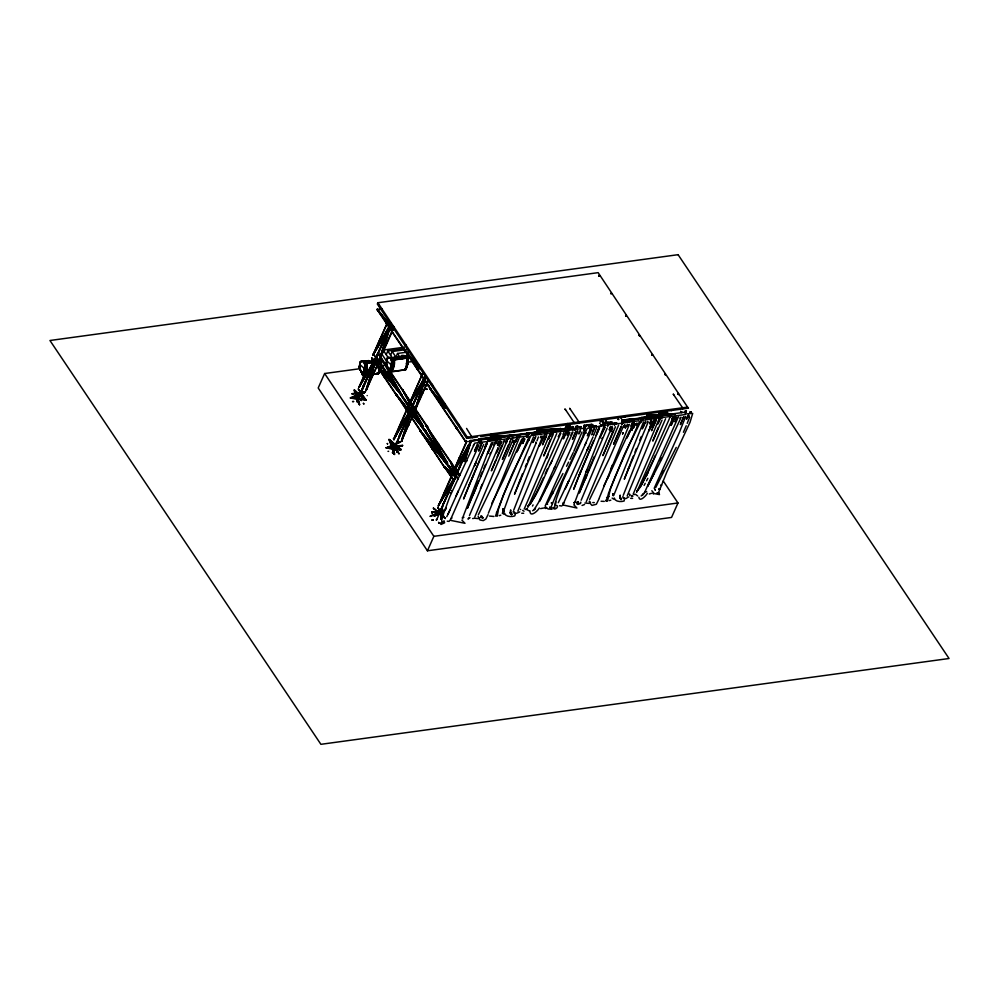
<?xml version="1.0" encoding="UTF-8"?>
<svg xmlns="http://www.w3.org/2000/svg" width="999" height="999" viewBox="0 0 999 999"><rect width="100%" height="100%" fill="white"/><g stroke="black" fill="none" stroke-linecap="round" stroke-linejoin="round"><path stroke-width="1.5" d="M364.498 362.724L364.66 361.75L374.488 360.414M365.397 362L364.647 361.8L364.585 363.286A1.723 0.949 82.2 0 0 364.81 364.223L364.922 364.573M365.135 364.448L364.872 361.95M364.473 362.225L366.658 362.212L367.17 363.948A21.441 11.813 82.2 0 1 364.76 375.137L364.036 375.724L364.248 374.85A20.991 11.563 82.2 0 0 364.66 373.951M362.6 375L362.287 373.414C363.386 372.227 363.773 377.447 363.474 374.962A20.991 11.563 82.2 0 0 364.91 371.041L365.384 368.818A20.991 11.563 82.2 0 0 365.834 364.011L366.246 362.887L366.371 364.061A21.441 11.813 82.2 0 1 363.961 375.249L363.599 375.212M377.247 359.528A21.553 11.863 82.2 0 1 378.871 359.94L380.557 360.352M380.956 366.695L380.469 368.918A20.991 11.563 82.2 0 1 379.046 372.827L378.796 373.251A21.441 11.813 82.2 0 0 381.281 362.025L381.081 360.377L381.443 361.076M366.308 363.137L365.834 363.611L381.431 361.201L381.456 361.9A21.091 11.613 82.2 0 1 379.083 372.902L378.159 373.301A21.441 11.813 82.2 0 0 379.632 369.305M386.563 364.697A2.61 1.436 82.2 0 1 386.288 362.587L386.226 362.962A2.06 1.136 82.2 0 0 386.463 364.485L386.75 365.184A21.978 12.1 82.2 0 0 387.1 366.034L386.576 360.676L391.508 365.184L391.72 358.279M393.431 359.503L392.595 359.128L392.744 360.352A21.091 11.613 82.2 0 1 390.372 371.366C392.744 374.126 397.714 357.704 391.733 358.241M406.143 357.043L407.405 356.68M406.281 356.893L406.668 356.031L406.918 356.93M406.543 356.431L405.806 356.131A21.978 12.1 82.2 0 0 401.96 355.469M405.944 369.243A21.091 11.613 82.2 0 0 408.304 358.229L408.291 357.53L408.129 358.354A21.441 11.813 82.2 0 1 405.806 369.53L404.97 369.53M511.913 514.46L510.252 512.749L510.639 513.274L510.664 509.877L510.252 512.749L511.713 514.597M620.766 498.588C621.278 500.324 619.143 496.853 620.167 495.117L619.954 498.139L621.303 499.625M502.872 511.638C505.019 508.891 502.572 513.986 503.371 510.801L503.371 511.613L503.059 508.866L503.209 511.6M390.322 368.506L389.885 368.931A1.723 0.949 82.2 0 0 389.373 369.23L389.16 370.392M392.757 359.965L408.304 357.792M393.319 359.84L393.219 360.389A21.441 11.813 82.2 0 1 390.809 371.578L390.447 371.541M406.143 356.556L407.417 358.441A21.441 11.813 82.2 0 1 407.142 362.175M393.306 359.977L408.129 357.942L407.417 356.581M389.123 369.393L389.123 369.443A1.411 0.774 82.2 0 1 389.523 369.305L390.297 368.569L389.76 368.943A1.723 0.949 82.2 0 0 389.285 369.243L389.21 369.605A1.286 0.712 82.2 0 1 389.535 369.43L391.246 366.296M479.245 441.158L479.57 440.447L481.131 442.819M569.954 427.197L567.37 423.501M390.184 371.553C389.46 372.202 390.397 373.089 391.096 371.178M361.201 400.412L362.088 390.085L361.563 390.721L375.374 359.802M361.388 400.574C360.851 399.862 361.463 401.76 362.038 391.158M441.546 509.64L440.984 519.418L441.595 508.479L441.071 509.215L455.894 477.01M364.535 392.532C360.814 394.468 352.622 399.163 354.383 397.015M359.378 366.633A2.06 1.136 82.2 0 0 359.615 368.144L359.715 368.356A2.61 1.436 82.2 0 1 359.44 366.258L359.378 366.633A2.185 1.199 82.2 0 0 359.553 368.206L359.74 368.681A21.553 11.863 82.2 0 0 362.063 373.314L361.863 374.213L362.849 373.576M356.968 400.986L363.299 386.113C363.761 385.964 363.524 386.401 363.436 385.914L390.771 324.712M389.922 448.264L390.047 448.626M398.738 437.287C399.063 436.313 399.488 437.899 398.801 436.788L408.266 415.522M524.063 511.213L522.652 510.427M364.535 362.6L364.473 363.449A1.286 0.712 82.2 0 0 364.635 364.061L364.672 364.16A1.386 0.762 82.2 0 1 364.423 363.449L364.385 363.324M378.946 360.352L378.958 359.802A21.978 12.1 82.2 0 0 377.297 359.253M392.432 360.627L391.433 360.439A1.286 0.712 82.2 0 1 391.321 359.777L391.596 358.079L406.605 356.019L406.056 356.531M392.457 360.714L391.521 360.489A1.386 0.762 82.2 0 1 391.271 359.777L391.533 358.129L392.245 358.329M359.865 366.458L359.652 368.194L362.275 373.564A21.978 12.1 82.2 0 1 359.902 368.856L360.264 368.556M362.674 373.002L363.374 372.19A21.441 11.813 82.2 0 0 364.872 365.334L364.747 364.598L364.785 365.372M391.82 361.188L391.695 361.85A21.803 12.013 82.2 0 1 390.209 368.756L390.147 368.556M381.181 360.552L365.547 362.799L364.81 361.725M381.368 362.013A21.441 11.813 82.2 0 1 378.958 373.201L378.758 373.289M390.159 368.656L391.059 368.331L389.772 369.243M389.21 371.041L390.022 372.127L405.781 369.692L404.57 369.717M457.292 428.746L465.871 441.983L456.568 428.409C456.618 427.834 455.606 426.523 456.693 428.559M467.544 438.124C465.846 437.375 469.105 436.813 467.47 438.062M573.826 422.49L574.537 423.414L573.838 422.365M682.23 407.555L682.854 408.666L682.192 407.729M503.059 508.816L503.696 512.15M391.183 327.447L377.36 309.965C377.847 310.239 377.347 307.729 377.31 309.915L404.195 349.962L404.12 349.126L418.306 367.145M379.183 305.457C378.221 304.545 379.283 306.943 379.008 305.207M379.982 313.087C380.507 313.187 379.82 313.049 380.157 313.249M389.385 327.11C389.935 327.197 388.549 326.648 389.997 327.16L375.187 360.552M425.387 381.443L426.148 381.606L424.95 381.768M467.769 437.812L468.431 437.662M467.944 437.662L467.282 437.737M461.875 461.738L454.995 477.197C455.369 478.022 455.744 476.198 455.307 477.547L469.505 445.654C467.095 445.104 470.591 445.691 469.105 445.629L464.31 460.839M491.021 436.463L513.361 435.164C510.139 435.889 515.472 434.565 513.449 434.752L470.591 440.596M514.31 431.668L515.759 431.006L513.761 431.718M515.034 431.206L514.11 431.643M517.694 435.227L516.358 435.514L518.456 435.002L516.396 435.651M560.089 428.796L537.562 430.357M560.814 428.571L559.353 428.996L560.389 428.546M561.101 425.062L562.387 424.787M565.072 429.033C561.875 429.058 566.87 429.071 564.235 428.858M564.435 430.007A11.601 6.431 -33.9 0 1 564.722 429.133C563.948 428.896 564.81 429.183 564.547 428.846M564.86 428.896L563.761 429.195M576.261 426.536L575.736 426.873M578.471 422.927L577.41 422.739M577.597 423.052L578.471 422.652L577.734 422.702M580.332 426.735L581.156 426.66L579.957 426.823M598.95 275.274L599.388 276.236M623.813 416.983L625.749 416.271L624.275 416.608M624.462 416.795L625.749 416.271L624.25 416.795M627.934 420.542L626.336 420.754L627.934 420.279M669.705 414.173L670.654 413.836M671.116 410.527L672.689 410.065M672.002 410.002C672.302 410.552 670.829 410.114 672.627 410.139M672.165 410.102L671.016 410.377M675.174 414.223L673.638 414.285L675.361 414.036L673.638 414.285L674.7 414.398M685.589 410.889C686.375 412.525 685.714 411.638 685.489 410.826C686.201 412.325 686.6 412.475 685.339 410.764C687.437 413.224 685.714 410.701 685.689 412.05M688.398 408.079C686.051 406.218 686.975 408.678 688.448 407.917M443.631 406.081L429.845 388.661L430.606 388.636L417.869 369.605M458.366 424.325C457.505 423.414 458.004 423.564 458.204 424.375M358.953 404.233L359.565 404.757L359.153 404.008M361.975 373.863L362.525 372.902A1.723 0.949 82.2 0 1 363.012 372.602L364.185 372.078M389.185 369.63L389.96 369.53L388.836 370.504L389.135 369.742M394.081 454.033L394.68 454.557L394.143 453.921M438.961 523.176L438.598 522.277L439.048 523.214M545.866 508.391L545.242 507.679M652.946 493.394L653.483 493.993M380.194 309.166L378.983 309.39L379.97 309.028M382.093 309.428L381.468 309.253M390.959 323.289L390.921 323.177M423.189 385.477L424.5 385.314M428.771 385.502L427.472 385.527L428.621 385.564M466.446 441.271L465.409 441.583L466.72 441.496M468.444 441.446L468.231 441.583M469.93 441.745L471.153 441.471L469.942 441.62M512.999 434.902L512.075 435.464L513.111 435.127M513.873 435.002L513.311 434.777M514.76 435.477L515.272 434.927M514.985 435.339C515.084 435.614 514.06 435.402 516.233 435.027M516.446 435.552L517.744 435.052M560.576 428.846L559.615 428.733L560.689 428.608M561.613 429.095L562.799 428.846L561.575 428.971M578.908 426.723L577.672 426.76L578.883 426.685M613.349 495.541L612.974 493.843L613.124 495.604M622.814 420.342C624.787 419.23 621.578 421.541 622.664 420.342L670.279 414.11M625.711 420.217L624.25 420.791L625.499 420.354M627.659 420.604L628.421 420.242L626.373 420.879L628.408 420.229L626.373 420.879L627.697 420.304A3.846 2.897 -56.9 0 1 628.87 422.34M670.379 413.898L646.528 415.459L647.414 415.272M673.738 414.423L674.937 414.123L673.763 414.298M362.824 375.312L378.883 373.376L377.897 373.601M396.99 442.232L392.445 452.809L397.664 441.358M429.845 388.399L429.67 387.787M354.133 389.86L354.27 389.997M351.311 398.226L365.534 400.075L354.907 390.222M388.998 439.348L399.95 449.113M400.949 449.825C400.274 447.789 400.711 451.036 400.636 449.088L390.022 440.022M386.426 448.027L400.287 449.912L400.674 449.138M444.617 517.732L445.317 518.469M616.458 423.401L587.212 428.371L562.837 481.293L556.68 498.064L554.745 504.707L554.857 507.38L552.922 507.542L554.058 508.991C556.568 509.502 559.34 505.556 555.956 505.244M659.44 489.498L659.19 488.598L659.74 489.435M659.602 489.41L659.502 489.098M409.215 411.251L396.428 395.304L371.74 358.529C372.015 357.729 372.177 359.515 371.665 357.804M432.667 449.35L384.428 376.685M385.314 374.775L398.501 391.795L398.139 390.759L410.389 409.041M408.466 412.824L420.891 431.031C418.281 429.907 422.452 431.905 420.005 430.906L432.792 446.853M420.179 430.994L419.767 430.257L420.429 431.218M434.777 449.001L446.503 463.761L433.541 447.115M478.871 441.321L479.37 440.497M454.095 475.599L444.642 466.858L444.755 467.669L432.654 449.026M445.104 467.894L444.23 466.558L453.396 479.907L444.193 466.57L444.942 467.769M479.408 517.882C478.521 519.555 475.349 517.519 472.652 518.556M405.719 369.63L405.894 369.168A20.991 11.563 82.2 0 0 407.33 365.247L407.804 363.024A20.991 11.563 82.2 0 0 408.254 358.204M365.197 365.284L364.86 369.905M368.219 370.442L358.941 387.212M365.934 390.547L366.396 389.41L366.158 390.522M382.043 338.898L382.367 338.311L372.689 355.432L382.255 339.086M373.951 354.97C373.514 353.359 372.689 356.156 373.663 354.183M379.82 358.728L380.769 357.592L379.695 358.791M366.084 390.572L380.769 357.654L379.77 358.454L380.382 358.166M387.212 322.814C386.601 323.464 386.326 323.164 387.063 322.877M385.651 340.11L390.547 324.9M394.942 437.4C394.293 438.361 394.892 436.963 394.368 437.387L422.602 373.576L408.991 404.745M398.251 439.048L398.027 439.235M406.68 425.599L401.61 441.57L401.91 440.409M401.998 421.291L409.003 405.107L408.204 406.443M412.125 407.679C413.024 405.881 410.864 408.866 412.325 407.417M420.342 394.081L415.609 409.215C416.783 407.717 414.772 410.989 415.097 408.391M415.159 408.516C414.76 411.488 416.458 407.292 415.684 409.378M422.49 374.25L422.252 374.051M438.786 504.657L438.349 505.669L447.727 488.923M442.507 506.381L442.082 507.142L442.407 506.306M446.004 508.029L445.704 508.853L446.078 507.967M466.408 441.62L452.197 473.926L461.388 457.405M452.797 473.551C453.696 471.953 451.548 474.562 452.672 473.214L461.763 457.579M456.081 475.099L456.718 474.375L455.856 475.287M466.808 441.271L465.409 440.984M473.901 444.842L449.775 496.74L443.631 513.511L441.72 520.142L441.883 522.827L439.872 522.989L441.021 524.438L444.605 522.802L443.968 520.641M572.939 427.547C572.215 425.487 574.125 428.371 572.127 426.448M576.311 429.158L576.66 428.259L576.411 429.145M681.43 412.649L681.967 411.825M651.847 490.721L654.108 493.556L659.502 494.592L658.865 492.807L658.166 493.518L666.808 472.115L689.997 422.377L692.707 413.386L685.089 414.011M350.749 397.952L350.125 397.914L364.735 399.588M352.597 393.818L352.048 393.968M361.388 391.471L354.108 397.814M387.137 443.581C388.124 444.043 387.3 442.882 387.537 444.068M387.987 451.336L388.661 451.311M401.948 445.691L402.872 445.467L401.86 445.629M430.02 516.421L430.232 516.408M432.167 512.899L431.693 511.988L432.043 512.912L431.893 512L444.205 510.327C444.78 510.801 443.743 510.739 444.205 510.327M432.067 512.887L431.968 512.037M444.018 510.988L434.802 516.021L433.816 515.596M659.677 489.46L659.377 488.836M488.548 440.996L488.873 438.324M488.673 441.083L488.998 438.411M495.691 440.022L496.016 437.35M507.342 439.635L507.829 435.626M507.467 439.722L507.954 435.714M512.287 439.572L512.599 437.013L513.124 437.35M519.03 438.648L519.343 436.088L517.095 436.401M526.423 437.025L526.91 433.029M526.56 437.112L527.035 433.116M526.685 437.2L527.172 433.191M534.003 434.89L534.19 432.13M545.666 433.091L545.991 430.419L553.409 429.607L552.922 433.616M545.929 433.254L546.128 430.507M552.947 432.192L553.271 429.533M583.678 429.208L584.165 425.199L591.583 424.4L591.096 428.409M583.94 429.383L584.29 425.287M590.958 428.321L591.308 424.225M603.059 425.349L603.246 422.589L609.228 421.99M603.184 425.437L603.508 422.764M607.704 426.536L608.016 423.976L615.297 423.401L608.016 423.976M610.339 424.463L610.526 421.703M614.46 425.611L614.772 423.052M621.853 423.988L622.165 421.328M622.115 424.163L622.302 421.403M629.295 421.765L629.482 419.006M629.42 421.853L629.745 419.18L626.623 419.405M640.771 422.714L641.42 417.382L648.826 416.571M641.196 421.553L641.683 417.557M648.264 419.193C645.204 419.68 650.824 419.63 648.563 416.408M648.513 419.243L648.701 416.496M354.558 397.04L354.408 397.627M361.338 391.233L356.805 401.823L358.853 397.215M359.44 386.488L358.891 386.8M359.29 386.401L359.041 387.125M358.604 396.94L359.016 396.391L358.529 397.19M357.255 401.461L376.286 358.092M361.863 390.384L361.526 391.158M363.399 386.588L363.436 385.914M363.236 386.625L363.873 385.552L363.299 386.113M366.546 370.204C367.47 371.366 362.762 368.768 365.934 369.842A20.991 11.563 82.2 0 0 366.608 363.898M373.301 354.508L373.763 354.245M371.041 374.637L371.453 374.088M373.214 374.388L393.831 327.884M376.061 358.816L367.445 372.989L367.62 372.315M376.086 358.978L376.173 358.279M389.722 373.551L378.596 353.871C377.485 354.208 378.409 353.584 378.633 354.046M388.961 327.759L377.285 354.745M380.706 357.642L379.857 358.841L380.594 357.592M384.228 338.811L384.665 338.037L384.278 338.898M385.09 342.607L384.752 343.194L385.065 342.307M386.913 342.819L387.362 342.045L386.875 342.869M390.035 326.723L389.96 327.26M394.468 437.537L394.642 438.199L403.559 421.353M392.632 452.11L392.894 452.447M403.084 423.214L394.555 437.912L403.933 421.528M397.177 442.157L411.625 409.003L406.481 424.787M397.265 451.348L396.84 452.172M401.735 421.715L401.835 421.041L395.329 436.263M404.195 425.636L404.607 425.075L394.805 446.403M406.156 421.116L406.256 420.442L398.888 437.425M406.381 425.562L406.73 424.75L401.598 440.434L407.142 423.114M408.591 425.249L408.953 424.45L408.554 425.299M410.839 410.277C411.925 410.139 408.941 408.766 411.138 409.977L425.187 377.747M413.049 405.469L413.449 404.545L412.4 405.781M404.233 421.016L413.349 405.094L412.475 405.344L425.474 376.024M415.209 409.702L415.509 408.878M401.373 441.133L415.759 408.828M415.909 408.766L415.122 409.465M420.454 393.306L420.092 394.118L425.224 378.434M434.041 515.484L434.865 515.834M436.351 519.917L436.7 519.355L436.363 520.042M439.073 504.62L438.499 505.694M438.086 515.309L441.034 508.591M441.595 508.479L436.563 520.017M441.321 509.49L441.57 509.115M443.231 504.695L442.744 505.107L453.608 480.432M442.882 504.895L443.419 504.008M443.194 504.507L442.894 504.857M446.091 488.648L439.498 503.833M445.904 508.628L446.066 508.041M448.738 492.694L448.376 493.506L448.688 492.619M450.062 488.823L450.512 488.036L450.112 488.898M453.071 472.714L452.26 473.863M450.537 493.131L450.949 492.395M454.97 477.884L455.881 476.723L455.007 477.847M457.53 472.065L456.555 473.339L468.456 446.253M457.292 472.377L456.593 473.301L457.617 472.115M464.61 461.063L464.248 461.688L464.61 460.876M466.408 461.301L466.858 460.527L466.383 461.351M469.243 445.879L468.706 445.254L469.505 445.616M470.879 441.433L471.191 440.547M577.36 426.773L577.647 426.036L577.235 426.96M441.171 518.918C440.309 519.043 441.071 518.493 440.584 518.931M389.672 371.765L405.144 369.805M396.328 394.717L396.466 395.367L396.216 394.43M396.153 394.305L397.015 395.504M401.148 393.818L401.598 394.967L376.835 357.567M386.551 376.66L401.448 394.493L400.961 394.093M449.225 466.583L449.925 467.195L449.038 465.946L453.783 472.652M378.396 373.189L377.922 372.577M390.534 372.115L389.885 371.953L390.547 371.94M441.196 515.821L442.682 505.257M364.623 361.938L365.422 361.675A21.978 12.1 82.2 0 0 361.601 360.989L361.301 361.026A2.61 1.436 82.2 0 0 360.352 362.013L359.315 366.471L360.252 362.212A2.185 1.199 82.2 0 1 361.001 361.513L361.288 361.463A21.553 11.863 82.2 0 1 364.523 361.9L365.322 362.1M365.247 361.763L364.398 362.038L365.384 361.7M379.433 359.965L378.733 360.052L379.458 359.865M406.006 356.131L406.843 356.193M495.529 515.959C499.675 504.27 506.743 486.501 512.437 473.501M390.109 372.103L390.222 371.628M364.51 375.574L366.945 370.367L367.17 363.074L366.096 368.094M389.922 369.031L390.696 369.143M579.632 503.808L580.856 502.16M497.564 437.674L497.165 437.425M497.477 439.61L496.878 439.16M535.889 432.392L517.619 434.852M611.513 421.878L612.2 421.99M630.606 419.268L631.256 419.255M378.846 373.551L362.962 375.699L363.624 375.824M356.518 393.244L356.98 393.856M365.085 400.062C365.834 400.249 365.135 398.751 365.834 400.025M552.11 503.371L551.336 502.972M551.997 503.521L551.411 502.922M615.846 423.751L616.783 423.613L616.146 422.902L616.72 423.713L615.859 423.713L616.795 423.588L616.146 422.902L618.031 423.738L638.923 420.729L639.51 421.516L615.172 476.585L608.591 493.069L606.381 501.298L605.806 500.886M615.996 423.002L616.695 423.738M364.473 362.1L364.51 361.988A21.416 11.788 82.2 0 0 361.313 361.601M394.855 437.162L394.343 437.849M417.22 389.835L408.042 406.281L408.404 405.731M411.313 409.99C412.924 408.791 408.079 410.626 411.738 409.091M425.374 377.61L424.925 378.296M455.619 476.985L455.232 477.609M389.822 369.081L388.911 369.642A21.553 11.863 82.2 0 1 386.588 365.022L386.888 364.273M365.01 373.102L365.547 370.604M392.282 357.979L392.295 357.979A21.978 12.1 82.2 0 0 388.449 357.317L388.149 357.355A2.61 1.436 82.2 0 0 387.2 358.354L386.238 362.862A2.185 1.199 82.2 0 0 386.401 364.535M393.206 363.174L394.018 359.415L394.018 360.277A21.441 11.813 82.2 0 1 391.608 371.466L391.371 371.903M603.808 426.885L585.876 472.365M377.36 309.965L377.847 310.252M427.31 384.415L443.106 407.692M479.27 442.819A24.563 13.524 82.2 0 1 478.334 441.071L478.933 438.911L487.2 437.787L489.473 441.183M479.932 443.331A24.563 13.524 82.2 0 1 478.671 441.021L479.283 438.873L482.317 443.394M685.314 413.823L684.765 414.622L659.74 417.844A24.563 13.524 82.2 0 1 658.491 415.584L659.103 413.436L667.357 412.3L670.391 416.833M628.833 496.965C626.81 496.99 627.16 499.575 623.9 498.101M390.322 371.291A20.991 11.563 82.2 0 0 391.758 367.37L391.059 365.397L393.331 366.358M391.758 367.37L392.794 366.171M378.234 354.046L377.372 354.046L378.671 354.42M413.224 405.057L412.462 405.269M452.347 473.763L453.271 472.727M462.05 457.067L470.841 441.009L493.818 438.211M488.036 514.597L485.851 519.043L483.266 520.616L479.945 519.98L478.121 516.358M577.16 426.835L577.647 426.036L577.122 426.635M686.063 411.663L685.489 411.301L686.188 411.213M392.882 358.816L391.371 358.229A21.553 11.863 82.2 0 0 388.136 357.792L387.849 357.842A2.185 1.199 82.2 0 0 387.1 358.554L387.125 358.716A2.06 1.136 82.2 0 1 387.862 357.967L391.296 358.117M384.565 374.513L371.603 357.867M401.086 394.218L401.66 394.867L389.735 374.425M420.104 430.569L420.954 431.593M419.855 430.244L444.63 467.544M519.792 511.863C518.119 512.487 516.083 514.098 513.898 513.174M659.215 415.709L661.013 418.381M596.553 427.897L593.831 435.04M462.837 518.918L462.2 517.844L463.923 517.245M370.816 370.192L370.929 369.518L363.374 386.051M397.577 441.321L397.265 442.207L397.54 440.984M411.413 409.29L410.814 410.327M441.421 509.365L438.524 514.872M455.032 477.21L455.794 476.923M503.346 511.775L509.702 494.243L533.528 436.863M463.012 516.908L491.52 442.744M575.087 501.585L586.875 469.955M359.128 386.913L359.515 386.251L358.978 386.863M371.341 374.687L366.021 390.322L366.396 389.498M375.899 358.766L371.141 373.863M377.435 354.308L378.284 353.658M401.735 440.409L401.898 440.884M425.949 376.011L411.226 408.866M420.841 391.645L421.353 390.959L415.159 409.353L427.085 426.86M446.116 488.786L445.891 489.285M445.616 508.816L446.066 508.229M451.81 490.434L451.536 490.497M464.198 456.668L463.686 457.355L470.691 442.257M380.819 367.994L379.857 367.008L380.794 367.869L379.957 367.932M407.667 364.323L406.718 363.349L407.629 364.373M363.349 372.252L362.799 372.739L364.21 372.003M366.258 389.51L370.904 374.662M371.591 373.888L376.236 359.041M379.92 357.992L384.565 343.144M384.802 342.345L389.91 326.685L381.106 341.471L381.406 340.784M380.244 358.266L385.002 343.169M385.252 342.37L389.897 327.522M406.93 424.812L411.563 409.952M415.397 408.741L419.892 394.056M464.747 460.864L469.393 446.004M549.413 435.164L549.9 433.641M366.233 389.585L371.815 372.19M371.99 371.628L376.261 358.304M367.008 388.599L372.24 372.302M372.415 371.74L376.598 358.703M379.895 358.067L385.477 340.671M380.669 357.08L386.014 340.035L385.826 340.684M386.076 340.234L390.721 325.736M407.33 422.552L412.55 406.256M402.347 439.523L407.093 424.712M407.754 422.664L411.938 409.627M420.991 391.034L425.749 376.136M416.009 408.004L421.228 391.708M421.416 391.146L426.061 376.66M465.159 458.603L470.379 442.307M465.584 458.716L471.153 441.333M538.424 436.913L536.987 440.859M621.952 498.039L621.191 498.763M659.153 418.718L627.185 495.954M648.226 421.903L629.82 465.896M632.954 422.402L631.068 427.335M643.581 421.828L613.698 495.467M363.736 372.065L364.086 371.041M652.285 421.153L649.987 427.385M542.694 436.126L513.673 510.277M560.889 433.141L527.872 507.292M669.58 418.294L636.65 492.432M375.674 359.128L376.286 358.441M408.891 405.444L408.067 406.069L408.828 405.769M445.517 508.803L445.854 508.216L445.654 509.003M469.48 445.442L468.968 445.604M650.137 427.06L650.711 425.399M512.562 440.896L498.164 473.926L478.346 514.797M487.237 443.057L471.915 478.833M548.988 436.251L517.857 511.151M623.651 425.711L609.253 458.741L589.597 499.587M483.703 444.368L450.274 520.229M599.6 427.709L579.283 475.187M577.872 431.093L571.465 447.427L545.092 506.156M363.174 373.127A1.286 0.712 82.2 0 1 363.461 373.002L364.123 372.327M685.726 416.358L679.27 432.692L654.183 488.324M568.406 431.93L567.182 435.289L568.955 430.694M676.71 417.132L675.024 421.828L676.236 418.718M649.537 428.721L623.264 495.304M487.112 443.356L479.995 459.165M387.6 358.653L388.336 357.904M507.217 440.447L474.812 516.933M629.395 424.375L599.238 498.039M358.866 396.453L358.741 397.152M377.535 354.121L377.372 354.046M389.548 327.522L389.91 326.71L388.748 326.885M412.55 405.731L413.049 404.807M412.237 407.629L412.45 407.142M455.532 475.299L457.255 472.927M678.521 416.595L644.842 491.908M518.593 439.51L488.374 513.186M521.79 439.148L503.608 479.557L491.683 503.608M520.604 478.546L514.547 494.205L535.976 443.319M599.462 428.009L596.053 435.352M627.921 469.905L630.344 463.548M381.256 361.226L365.734 363.049L365.996 362.337M389.697 371.678L390.921 371.516A21.441 11.813 82.2 0 0 393.306 360.377L392.395 358.991L393.044 358.891M569.917 427.347L569.43 428.084L567.057 424.55M469.48 515.496L497.34 449.263M500.524 441.471L498.788 445.791M615.471 426.798L602.909 455.606L611.45 435.102M379.071 305.619L379.495 306.543M425.249 381.693L424.925 381.63M468.056 437.587L467.095 437.237M486.938 442.107L484.84 447.602L486.451 443.544M513.523 435.077L513.286 435.177M581.168 500.237L612.237 426.211M623.626 420.179L622.027 420.591L622.727 420.379M650.811 421.004L649.7 423.951L651.111 420.279M669.417 414.11L670.666 414.073M373.239 354.945L373.601 354.183M362.687 388.311L362.912 388.124M422.402 374.538L422.764 373.738L422.302 374.4M438.861 504.882L452.522 473.401M573.089 426.935L572.477 426.86M563.711 502.884L564.348 502.672M610.564 426.61L609.278 429.945L610.739 426.473M582.017 431.993L573.851 451.273M636.351 425.686L637.012 423.976M636.513 424.038L636.937 422.952M689.622 417.282L687.212 423.326M498.801 441.883L497.477 445.217L498.951 441.745M607.167 428.134L579.245 493.056L582.792 484.165M598.876 428.184L597.265 432.242L598.726 428.346M513.748 440.184L512.887 442.332L513.424 440.996M628.633 468.081L624.288 479.208L630.369 464.56M495.741 442.082L473.401 494.006M521.078 477.347L522.502 473.776M683.166 418.331L683.628 417.17L680.381 424.625L683.566 417.02M504.632 440.359L491.371 470.854L495.741 460.339M526.685 463.474L525.324 466.858M524.188 509.09L556.718 433.603M624.75 425.012L623.888 427.16L624.899 424.937M630.819 462.362L633.316 456.118M469.905 502.022L474.762 490.084M546.628 458.429L548.351 454.12M582.042 486.026L586.625 474.8M586.251 501.71L618.581 425.224M610.601 469.468L612.35 465.097M634.989 452.097L636.438 448.476M647.352 493.294C646.053 495.804 639.372 502.622 638.861 497.265M470.192 501.311L467.382 508.329L476.061 487.999M481.605 443.656L478.621 451.086L481.243 444.755M517.22 437.974L515.671 441.695L516.708 439.385M527.734 460.864L529.433 456.668M592.869 431.668L594.243 428.271M578.721 476.286L593.543 440.996M580.469 430.119L578.808 433.978L580.107 431.168M658.254 427.609L652.797 441.058L662.037 420.042M688.161 415.409L686.525 419.255L688.573 414.835M468.756 485.901L479.383 460.576M588.336 433.554L587.4 435.839L589.885 430.144M601.91 438.586L602.247 437.774M621.64 426.049L613.598 444.243L621.128 426.411M639.76 440.272L641.308 436.513M451.286 518.256L451.973 518.019M510.452 441.233L502.385 459.44L508.641 444.642M575.549 432.305L572.452 439.373L576.011 430.919M591.633 434.802L593.906 429.358M392.195 358.129L391.258 358.379L392.17 358.216M478.583 480.944L476.211 486.65L477.822 482.767M550.349 439.722L543.706 455.969L552.959 434.952M592.232 461.376L587.487 472.702M627.235 424.987L626.585 426.536L627.609 424.238M665.621 418.731L633.141 494.205M523.763 437.724L516.858 451.948L522.976 438.961L522.452 439.985M546.915 434.278L542.494 444.83L546.553 435.839M566.346 431.818L563.311 438.886L566.558 431.855M671.503 421.291L672.926 417.894M681.131 417.32L661.925 458.741L647.614 486.376L653.97 473.626M479.045 444.88L448.089 514.023M469.942 483.091L463.573 499.001L473.876 474.338M497.202 456.818L499.4 451.635M508.716 456.143L515.646 440.097L512.874 446.328M510.339 452.322L509.627 453.983L513.111 445.791M519.592 481.943L520.604 479.557M573.051 432.08L553.808 473.514L539.485 501.148L541.308 497.652M591.808 429.47L585.089 444.717M634.315 422.614L626.785 438.074L633.89 423.039M656.306 419.33L652.559 428.196M480.357 476.66L482.355 471.903M480.369 488.536L482.155 484.328M499.95 450.337L501.81 445.916M592.732 460.177L594.23 456.618M611.925 434.003L613.324 430.681M674.75 417.008L671.078 425.412L674.974 417.045M686.238 425.774L683.428 432.28M483.841 468.456L485.526 464.473M563.948 433.841L550.287 464.523M566.283 486.538L568.943 480.394L558.291 502.684M562.849 504.857L593.044 436.913M672.464 419.018L646.166 476.298M489.972 453.883L490.322 453.071M535.689 436.351L532.917 442.594L535.689 436.913M589.797 430.382L590.471 428.808M651.872 429.882L651.523 430.706L652.484 428.484M513.011 472.177L531.006 435.564L585.214 428.072L582.542 437.062L559.34 486.788L550.611 508.229L551.386 507.48L552.01 509.278L548.051 508.953L545.779 506.993M565.272 488.861L586.226 442.32M554.807 466.92L538.873 501.923L534.103 509.69L535.551 508.016M569.88 432.48L553.983 468.793M624.437 454.458L610.539 488.536L607.479 501.148L605.869 500.087M645.604 421.341L642.195 428.921L645.616 421.89M492.22 443.456L487.5 453.646L493.094 442.432M584.765 479.982L586.588 475.824L585.314 478.708M629.757 430.369L607.529 478.496M625.012 453.121L641.221 420.504L659.74 417.844M458.429 490.659L456.156 495.804M496.678 452.847L498.339 449.1M575.836 426.523L576.823 426.635L576.036 426.823M678.845 394.667L677.797 393.494L678.371 393.856M457.092 428.758L456.331 427.759L456.905 428.471M445.179 467.744L444.543 467.195M450.836 462.412C451.86 463.548 450.861 462.487 451.198 462.624M457.867 479.233L457.417 478.346L457.742 479.233M499.363 442.644L500.049 441.096M545.204 473.863L547.29 469.155M580.082 426.985L580.968 426.835L580.232 426.948M652.085 462.687L653.159 460.252M653.696 459.041L655.269 455.519M643.993 493.206L641.158 495.941M360.164 368.668L324.638 373.526L318.194 387.987L427.435 550.786L671.553 517.432L677.984 502.972L663.249 481.006M377.21 309.153L377.347 309.727M382.217 309.39L381.118 309.478L382.142 309.453M372.927 355.132L387.212 322.902L386.963 323.476M359.303 386.825L366.146 370.592M373.663 353.833L380.157 338.611L380.057 339.285M380.332 338.861L387.2 323.401M353.609 401.548L352.585 401.523M355.282 397.515L354.308 397.752M358.304 388.936L365.721 399.513C364.797 400.025 366.283 400.124 365.135 399.275M398.589 391.708L373.663 354.383M360.002 385.352L366.446 370.866M359.103 396.603L363.499 386.725M371.091 369.767L374.013 363.186M391.121 329.957L390.334 329.021L403.921 348.826M392.782 326.149L392.145 325.524M365.234 392.195L355.194 397.003M404.445 347.19L383.166 350.1L381.556 353.708L387.362 362.362M380.357 357.13L386.8 342.657M387.025 342.158L393.893 326.698M365.272 391.983L364.41 392.008M366.695 388.648L373.139 374.163M364.935 400.012L365.709 400M365.559 399.338L365.809 399.925M386.213 354.633L387.812 351.011L404.533 348.726M390.584 355.132L392.195 351.511L407.392 349.438M385.452 372.327L386.076 373.251L385.502 372.315M388.461 372.515L387.899 371.89L397.989 390.472M409.69 351.798L397.527 353.459L395.916 357.068L392.195 351.511M425.649 381.943L403.733 348.676L404.595 350.237M406.044 346.303L405.344 345.167M406.131 345.991L405.606 345.167L406.094 346.316M404.32 349.987L403.821 349.3M396.516 394.817L396.603 395.392M433.941 444.767L434.303 445.591L398.139 390.759M398.064 390.746L398.489 391.433M402.997 390.821L402.46 389.76L427.572 426.848L436.413 444.305M411.838 406.643L402.922 390.109L403.296 391.108L378.534 353.758M402.747 390.122L414.373 410.289M401.186 394.605L408.803 405.219M417.357 369.006L417.794 369.955L405.419 351.061M419.293 365.959L419.118 365.309M419.18 365.509L418.831 365.135M385.651 447.689L399.85 449.388M390.472 447.29L389.56 447.277L399.65 442.332M408.603 412.862L409.016 413.798L397.627 396.353M417.707 394.18L410.839 409.627L421.84 426.098M417.932 393.681L424.375 379.195M404.27 425.187L410.714 410.714M406.431 420.691L408.766 415.422M411.7 408.841L412.874 406.206M394.742 447.589L397.252 441.958M413.062 409.353L403.022 391.071M423.264 385.352L424.413 385.289M400.387 441.77L390.322 446.803M399.413 442.12L399.513 441.87M398.564 446.004L397.952 445.854M415.684 408.042L422.14 393.569M422.352 393.069L427.984 380.432M402.023 439.56L408.479 425.087M408.691 424.587L415.572 409.14M415.559 409.378L427.984 381.468M425.899 389.273L427.023 389.073M400.824 449.8C399.875 449.737 401.148 449.338 400.199 449.862M400.624 449.687L400.087 449.737M456.281 428.059L429.757 388.536C431.093 389.448 428.434 386.713 430.257 388.936M431.943 385.164L432.929 385.926M430.619 389.36C431.618 389.51 429.632 388.087 431.131 389.66M422.177 427.347L421.528 426.386L422.602 427.947M421.216 431.98L420.579 431.006M426.211 425.886L427.747 427.497L426.298 425.736M424.762 430.207L426.086 431.268L425.374 430.394M425.062 430.045L426.073 431.231M427.747 427.497L427.135 426.473L427.56 427.522M442.907 407.592L456.368 427.447M432.18 448.476L432.604 449.4L432.055 448.426M436.875 444.842L426.261 425.786L436.638 444.967M438.424 444.018L439.098 444.93L438.549 443.956M458.504 424.762L457.829 423.539M446.141 462.849C446.553 464.822 446.615 462.45 446.066 463.399L421.528 426.386L422.127 427.16M446.141 463.424L446.029 462.824M446.765 464.085L446.191 463.124L446.84 464.036M426.498 426.211L451.148 462.45C451.186 463.211 450.999 462.749 451.423 462.774L459.552 474.887C459.99 476.511 458.504 472.977 459.69 475.549M449.612 466.783L449.013 465.896M444.305 517.769L433.466 508.241M433.703 508.703L433.354 507.992L433.928 508.816M467.22 437.824L466.958 437.1M433.091 520.004L432.08 520.067L433.067 519.942M453.159 472.315L459.665 457.092L459.465 457.892M459.827 457.342L466.708 441.895M438.236 508.216L437.799 507.367L438.411 508.179M446.166 488.861L453.047 473.414M472.19 436.813L471.54 436.526L472.215 437.537L466.57 428.421M452.922 474.275L445.292 467.507L454.97 476.148L446.328 463.723M468.256 445.367L469.368 445.404M452.884 479.383L452.834 479.682M472.377 437.425L471.54 436.526M462.1 461.238L468.543 446.765M457.155 472.689L464.036 457.242M441.333 508.703L454.882 478.284M443.843 510.739L444.755 510.427L434.677 515.459M427.435 550.786L433.866 536.326L324.638 373.526M445.079 518.131L434.378 508.678M486.613 438.374L489.135 441.233M474.488 465.884L476.148 462.137L474.575 465.596M492.12 434.24L490.871 434.415L491.933 434.415M515.721 431.193L513.811 431.618M598.763 275.899L599.725 275.849L598.788 275.749M536.95 432.043L512.949 435.114M537.05 434.228L537.986 434.178M537.337 434.066L537.799 434.278M610.701 293.681L611.625 293.406L610.801 293.481M559.915 428.683L560.651 428.708M562.15 424.775L561.538 425.199M563.786 429.158L564.373 428.833M564.447 429.133L565.072 428.796M566.121 424.088A24.563 13.524 82.2 0 0 569.642 429.058L570.679 427.535L568.394 424.138M566.783 424.6A24.563 13.524 82.2 0 0 569.992 429.008L571.016 427.485L568.743 424.088M625.611 315.322L626.398 316.159M575.549 426.773L576.785 426.511M626.023 315.472C626.248 316.433 625.661 314.235 625.849 315.509M625.886 315.272L626.173 316.159L625.811 315.297M545.229 507.817L545.766 508.454L545.254 507.917M587.025 450.499L588.686 446.765L587.1 450.224M600.874 419.78L602.085 419.468L600.886 419.717M611.725 423.501L612.287 424.325L611.638 423.551M623.788 416.795L624.4 416.783M652.709 355.157L651.86 354.982L652.697 355.207M645.991 417.232L646.952 417.22M645.729 417.445L645.754 417.382A3.846 2.897 -56.9 0 0 641.333 421.328M664.797 373.726L665.259 374.725L664.859 373.851M646.191 417.382L646.378 417.145M650.337 416.645L649.175 415.846L650.237 416.82M651.598 415.572L652.21 416.483L651.71 416.009M659.203 413.923L662.474 417.919M659.565 415.022L659.04 415.946M667.357 412.3L666.77 412.887L670.054 416.883M677.784 393.544L678.533 394.23M669.78 414.11L647.527 415.596M671.665 410.065L671.765 410.202M680.594 411.326L681.343 412.362L680.819 411.8M679.957 418.281L680.356 417.382M687.237 408.042L687.899 407.842M687.25 408.141L687 407.167M655.319 490.059L654.682 489.248L655.332 490.022M497.127 440.859L495.891 443.618L496.715 441.858M543.593 477.51L534.627 496.578M571.79 433.241L572.277 432.142M580.956 426.648L580.431 427.01M647.04 422.827L647.527 421.765M493.831 444.892L495.654 441.108M577.572 431.019L576.86 432.492M678.758 394.455L678.296 394.255M651.535 463.923L641.633 484.453M377.884 302.747L377.31 304.021L466.733 438.474L467.307 437.2L377.884 302.747L598.151 272.652L687.574 407.105L687 408.379L480.594 436.575M503.409 442.07L503.896 440.984M551.972 435.926L552.884 433.891M539.323 508.054C537.499 511.201 529.757 518.044 529.97 510.839M449.825 510.314L446.765 516.733M551.873 461.051C543.98 476.086 538.861 493.381 527.984 506.493M570.879 435.139L571.366 434.09M604.77 427.085L599.562 438.336L605.169 427.122M611.4 430.644L610.913 431.705L612.662 427.972L612.15 429.033M653.134 427.035L655.956 420.891M362.512 374.101L362.737 372.989A1.286 0.712 82.2 0 0 362.362 373.276L362.337 373.301M509.965 441.595L510.939 439.46M506.755 441.533L506.256 442.619L506.655 441.733M646.266 475.512L648.001 471.74M499.313 446.953L501.723 441.72L500.511 444.293M660.014 460.851L661.313 458.066M544.455 435.926L539.298 445.904L545.154 434.003M573.214 452.609L569.917 459.49M653.945 420.966L650.849 427.06A1.773 1.336 -56.9 0 0 651.935 427.147M548.114 483.753L551.298 477.023M654.645 419.043L651.048 426.436M522.102 440.746L523.351 438.136M545.891 488.399L547.552 484.915M366.133 362.475L380.769 360.277M407.617 356.606L408.204 357.192L392.445 359.165L408.017 357.18M550.899 434.003L548.526 438.973L551.223 433.404M551.773 493.444L552.622 491.695M608.928 475.649L603.771 485.951M660.064 419.093L657.679 424.051L660.414 418.481M676.236 447.402L655.669 487.637M566.57 466.283L568.606 462.1M661.85 473.626L663.348 470.579M648.026 472.552L640.771 486.401L637.012 491.321M544.767 490.746L539.685 500.874M498.051 444.98L499.35 442.395M550.824 495.217L551.585 493.706M650.274 427.934L648.763 430.956L650.049 428.546M671.703 419.093L672.764 416.995M564.248 431.83L563.024 434.228M684.69 417.757L685.152 416.833M553.434 491.92L547.952 502.347M473.351 445.429L474.75 443.156L519.143 437.2M363.811 375.674L362.849 375.349L364.111 375.112M405.769 345.891L405.781 345.254M432.629 385.314L431.318 384.028L432.08 384.89M558.216 436.8L560.214 433.091M569.442 428.096L567.245 424.525M535.963 493.918L530.519 503.821L527.772 506.206M644.118 485.414L645.217 483.316M562.937 473.526L552.247 494.168M574.475 504.083L574.075 502.559M646.54 480.819L647.864 478.321M627.772 425.886L628.321 424.862M363.374 375.299L363.524 375.037A21.091 11.613 82.2 0 0 365.884 364.023M408.304 357.667L392.732 359.665L392.557 358.903M505.844 441.371L506.393 440.347M532.504 506.018L533.079 504.932M630.794 425.899L632.217 423.251M609.765 429.72L610.152 429.021M683.84 419.255L684.39 418.244M576.011 433.991L576.56 432.979M688.773 416.895L689.347 415.871M384.865 374.338L385.202 375.112L372.265 358.516L386.413 375.799M368.606 369.917L368.406 370.716L375.274 358.117M373.414 374.325L373.414 373.738M417.594 389.323L417.407 390.109L425.025 376.211M422.502 393.019L422.302 393.818L422.552 392.932M461.763 456.893L461.563 457.679L468.444 445.092M640.584 486.363L636.775 491.108M382.18 338.411L388.936 326.611M382.555 338.586L389.398 326.636M368.606 370.604L359.578 386.351L367.769 372.852M368.893 370.105L375.736 358.154M417.594 390.01L408.579 405.756L416.958 391.708L416.633 392.245M417.894 389.498L425.499 376.236M403.858 420.841L412.962 405.344M448.014 488.411L453.284 479.233M448.101 489.098L438.474 505.656M448.389 488.586L453.721 479.295M455.994 475.312L457.367 472.552M376.336 358.604L375.711 358.616M407.492 423.114L407.567 422.49L407.33 423.289M455.581 476.885L455.482 477.559M644.143 493.156L642.569 494.867L643.481 494.13M373.339 353.871L381.006 341.221M373.251 354.845L381.431 341.333M381.693 340.896L389.36 328.234M359.677 385.389L367.345 372.739M368.032 372.415L375.699 359.752M408.678 404.795L416.346 392.132M416.608 391.695L424.787 378.184M417.033 391.82L424.7 379.158M395.017 436.313L402.684 423.651M402.947 423.214L411.126 409.702M403.371 423.326L408.741 414.473M452.847 472.365L460.502 459.702M460.789 459.278L460.614 459.952L468.956 445.754M452.747 473.326L460.926 459.815M461.201 459.378L468.856 446.728M439.185 503.883L446.84 491.221M447.127 490.796L446.953 491.471L455.294 477.272M447.277 491.333L438.986 504.595M447.54 490.896L455.207 478.246M364.61 364.235L365.447 364.061M366.446 389.76L366.146 390.359L366.508 389.473M408.054 357.305L406.356 356.106M404.657 370.117L407.142 364.885L407.267 357.192M599.138 498.713L596.341 504.283L591.957 505.394C588.736 502.372 588.523 499.375 590.521 502.697C589.76 503.921 587.449 503.146 584.939 502.997M377.922 373.738L376.71 373.064M425.636 381.418L426.061 381.443M374.338 360.127L375.187 359.702M363.137 372.852L363.911 372.752M354.545 397.59L355.382 397.34M364.985 399.987L365.859 399.837M400.099 449.787L400.524 449.363M575.699 501.973L574.038 502.647M377.797 373.863C380.631 371.403 382.442 360.227 378.871 360.065A21.416 11.788 82.2 0 0 377.247 359.665M364.635 364.348L365.497 364.173M361.838 372.852L361.014 371.316M388.686 369.18L388.586 368.057L389.123 369.892A21.978 12.1 82.2 0 1 387.475 366.858L388.274 368.431M398.613 453.571L399.125 453.933L392.57 444.642M443.057 522.34L442.844 521.977M362.362 374.7L363.586 375.799M526.723 508.566L525.886 509.453M365.209 399.225L365.634 399.8M659.727 489.21L659.24 489.123M398.251 391.421L397.627 390.459L398.114 391.333M399.138 392.045C400.537 394.418 399.513 391.745 399.388 392.644M399.475 392.707L400.137 393.294L399.55 392.619M401.411 394.28L390.072 374.188M432.18 384.84L431.293 384.016L432.742 385.564M421.665 427.048L424.563 429.682L424.013 429.046M422.277 427.197L424.2 429.358M423.052 428.309L423.951 428.758M448.101 465.234L447.739 464.71M368.981 374.35L368.756 374.85M415.397 390.197L415.609 389.697M419.817 389.598L420.042 389.098M403.146 423.089L402.909 423.888M399.113 437.025L399.2 436.551M392.644 452.747L392.932 451.985L392.595 452.747M462.312 461.151L461.95 461.963L462.437 461.138M443.294 504.008L443.057 504.945M405.981 345.991L405.594 345.13M405.831 345.841L405.594 345.03M404.208 349.687L403.708 349.101M437.212 444.58L426.361 426.098M599.7 275.712L599.013 275.811L599.725 275.849M456.306 427.872L457.067 428.708M465.222 440.971L466.071 441.583M446.503 463.698L446.141 462.949M470.467 440.809L470.054 440.659M578.97 422.39L578.683 422.09M680.868 412.05L680.619 411.513M561.725 424.95L562.737 425.037M592.469 424.425L592.981 424.637M630.394 421.203L631.068 421.366L630.481 420.904M360.627 370.517L360.252 369.692M405.544 369.755L404.932 370.092M354.745 396.703L361.301 390.846M390.472 448.326L397.028 442.47M434.24 515.184L440.809 509.328M434.178 515.846L440.884 509.965M686.263 411.576L685.951 412.025M352.597 401.61L353.534 401.511M390.447 447.352L389.66 447.39L390.497 447.14M555.894 501.835L555.631 503.871M513.011 511.875C514.585 510.439 515.896 514.835 514.697 515.946C511.588 517.032 505.194 516.895 504.445 513.049L503.808 514.185L502.235 513.111M563.761 502.622L562.812 503.096M401.523 421.928L401.948 421.116L401.586 421.928M363.961 375.299L362.974 375.437M390.809 371.64L389.747 371.965L389.173 371.116M534.103 509.69L535.027 508.953M479.695 517.882L478.621 518.056M365.921 362.649L366.533 363.012L365.309 362.013M359.64 404.607L359.028 404.12M445.142 518.518L437.799 507.367M584.552 504.52L582.055 505.469M568.156 429.458L570.092 428.072M480.844 516.458L482.13 516.371L480.794 516.033M632.617 498.376L630.681 498.339M378.683 354.32L378.109 353.796M396.403 394.58L396.84 395.529M451.523 463.648L459.765 475.499L459.24 474.862M532.642 510.764L533.628 510.089M523.688 513.261L521.74 513.249M645.054 491.645L645.704 491.383M606.605 497.614L609.015 496.478M580.681 503.184L579.82 503.721M397.015 452.072L397.34 451.461M496.453 512.662L497.465 512.025M378.996 309.265L380.045 309.141M515.259 435.189L515.921 435.052M561.45 425.037L562.649 424.875L561.763 425.162M624.3 420.791L625.312 420.542M624.25 420.654L625.499 420.629M517.007 435.327L517.694 435.364M540.709 432.48L564.348 429.258M669.892 413.923L669.38 414.123M360.339 362.025L360.202 362.3A2.06 1.136 82.2 0 1 361.014 361.638L362.312 361.501M392.47 361.126L391.633 361.7L392.482 361.513M364.323 368.893L365.135 368.781M364.835 365.159L364.747 364.398M392.457 361.001L391.62 361.226L392.482 361.388M392.232 443.456L391.758 443.007M565.971 431.006A11.601 6.431 -33.9 0 1 567.869 427.809L568.319 427.584A16.434 9.116 -33.9 0 1 569.08 427.347M386.201 322.877L387.025 322.714M391.108 323.239L390.597 323.064M576.56 426.698L575.624 426.598L576.773 426.561M602.859 425.462L603.608 425.362M650.249 417.457L651.311 417.37L627.422 420.479M401.511 356.156L402.485 355.831A21.553 11.863 82.2 0 1 405.182 356.094M432.192 520.042L432.917 519.905L432.067 519.98M535.089 434.203L535.052 433.941M611.625 293.494L611.076 293.369M425.899 389.36L427.11 389.235M490.097 438.274L489.16 438.236L511.613 435.414M514.148 434.94L513.511 434.79M560.289 428.946L560.414 428.671M651.56 493.281L649.275 493.993M470.179 440.659L470.492 441.221L470.292 440.384M678.471 394.155L677.859 393.394L678.408 393.956M400.349 441.858L399.538 441.808M431.705 512.15L432.067 512.275M444.717 510.514L443.818 510.551L444.692 510.452M389.223 369.268L390.909 368.843M543.706 508.016L540.621 508.591M350.924 397.502L364.073 392.108M351.348 397.877L364.485 392.47M386.463 447.677L399.6 442.27M430.407 515.959L439.597 512.175M430.819 516.333L440.022 512.549M622.789 496.59L624.475 498.863L624.113 500.998C621.116 502.085 614.897 501.798 614.285 498.039L613.673 499.175L612.137 498.101M609.328 500.611L610.826 500.162M499.213 515.659L500.799 515.197M389.598 369.43L390.447 369.305M491.496 439.885L511.738 435.139M648.001 419.018L668.244 414.273M380.157 309.228L379.033 309.39M536.401 431.918L535.701 432.217L558.154 429.32M564.06 428.958L564.847 428.771M623.101 420.104L623.713 420.042M671.578 410.439L671.94 410.239M674.812 414.011L649.75 415.272M660.926 485.127L661.675 485.177L660.826 485.339M554.42 429.595L554.82 429.857M493.256 440.184L493.956 440.234L493.194 440.097M559.54 428.808L559.902 429.021M646.678 491.583L645.903 492.032M519.268 437.187L528.596 435.801L529.22 436.588L503.533 494.892L498.439 509.215L497.252 516.208L496.228 515.859M388.411 372.627L387.949 372.19L388.511 372.814M412.599 408.928L413.161 409.553M436.188 444.53L436.75 445.154M375.224 359.116L374.812 359.178A2.61 1.436 82.2 0 0 373.863 360.164M400.899 393.968L401.61 394.967L401.286 394.043M405.706 345.754L406.106 345.854M673.338 394.293L682.267 407.33M387.088 322.977L386.213 323.127M380.107 357.967L380.756 357.992M364.31 361.213L368.856 360.577M371.678 360.227L375.711 359.665M393.631 357.217L398.626 356.618M365.522 361.201L368.494 360.789M387.2 358.354L390.821 357.804M365.896 362.35L380.894 360.302L381.406 361.213M392.819 358.741L407.942 356.855M365.634 362.874L381.406 360.914L380.569 360.252M365.297 363.186L364.485 363.299A1.723 0.949 82.2 0 0 364.722 364.235M391.321 359.727L392.145 359.515M392.582 359.39L408.204 357.405M392.32 360.352L391.658 361.114M381.793 365.709L386.438 365.085M406.518 362.337L415.896 361.051M364.285 369.168L365.072 369.031A21.803 12.013 82.2 0 1 364.797 370.192M379.895 368.194L380.357 367.869M406.006 363.848L407.542 364.41M364.098 372.415L362.962 372.615L363.499 372.103A21.441 11.813 82.2 0 0 364.96 365.322L364.835 365.522A21.803 12.013 82.2 0 1 363.349 372.415M364.048 372.515L362.287 373.201A1.411 0.774 82.2 0 1 362.674 372.977M361.95 374.113L362.712 374.013M361.963 373.988L362.612 374.188M377.634 373.326L378.858 373.164L377.622 373.301M417.245 368.893L417.819 370.005L417.22 368.943M352.485 393.594L364.735 391.87M352.809 393.931L364.248 392.37M651.835 354.395L652.397 355.257M397.877 390.834L398.501 391.758M359.44 404.595L359.041 403.983M665.209 374.737L665.022 374.001L665.234 374.675M408.491 412.774L409.115 413.686M442.807 407.704L443.568 408.591M413.861 413.037L413.236 412.125L413.811 413.149M422.127 427.447L422.889 428.109M457.742 423.638L458.791 424.937L458.042 423.763M458.104 423.988L458.454 424.388M456.718 428.421L456.118 427.36L456.868 428.234M389.46 440.322L396.466 450.449L389.135 439.485M387.712 447.215L402.322 445.367M390.721 447.39L402.147 445.829M467.307 437.2L687.574 407.105M468.269 438.261L477.51 437M658.853 413.973L662.225 413.511M488.736 438.236L496.153 437.437M469.555 441.158L489.41 438.449M494.48 438.224L493.531 438.474L516.021 435.177M627.597 420.079L645.916 417.582M646.665 417.482L668.131 414.548M673.638 413.748L685.351 412.15M517.457 435.239L540.359 432.117M541.146 432.08L540.097 432.317L562.562 429.083M651.073 417.245L672.539 414.31M569.642 429.058L576.048 428.184M650.686 418.144L652.934 417.832M493.781 439.785L500.524 438.873M517.357 436.563L519.605 436.263M531.943 434.577L538.686 433.653M551.023 431.968L557.779 431.044M589.198 426.748L595.941 425.836M608.279 424.15L615.034 423.226M627.372 421.541L634.115 420.616M647.577 418.781L649.874 418.569M650.948 418.319L653.196 418.007M432.08 448.376L432.692 449.3M516.495 436.9L519.867 436.438L519.343 436.088M647.839 418.943L650.087 418.643M583.329 433.304L586.313 432.992M454.508 475.262L454.458 475.711M452.772 478.983L452.934 479.645M432.292 512.387L443.718 510.826M545.342 507.604L545.741 508.404M433.866 536.326L677.984 502.972M527.297 508.691L526.473 509.403L529.07 510.789M470.079 517.719L467.994 519.055L469.305 517.407M388.723 323.089L388.948 322.964M561.975 425.012L561.038 425.137M672.04 414.248L672.252 414.11M511.85 513.848L511.338 512.949M560.464 428.883L560.052 428.683M402.035 356.031L404.17 356.144M537.512 429.957L559.602 428.671M592.794 502.572L594.268 502.584M539.81 430.082L538.748 430.407L563.985 428.846M649.737 415.696L672.414 414.585M539.76 430.469L562.437 429.358M493.219 436.563L515.909 435.452M408.154 357.292L392.395 359.128L391.321 358.491L393.256 359.103M625.224 420.504L626.248 420.267L625.449 420.492M631.718 496.628L632.941 496.128L631.568 495.541M525.986 509.465L525.749 509.49M493.893 516.458L489.473 516.071M604.27 501.386L601.086 501.261M633.94 494.58C635.551 494.642 634.14 493.156 637.649 495.954M482.517 517.707L483.279 517.757M447.252 521.191L449.25 521.378M377.722 373.389L378.259 372.939A20.991 11.563 82.2 0 0 378.683 372.04M561.838 505.993L559.49 505.694M649.825 418.818L646.191 418.756L646.715 419.105M357.08 393.743L356.506 393.107M390.934 447.202L400.199 449.375L392.432 443.943M390.409 447.602L399.675 449.775M577.06 504.195L578.146 504.445M377.322 359.815L378.396 360.127M673.85 394.792L673.264 394.143M429.757 388.536L429.582 387.924M427.597 426.923L427.684 427.46M592.782 426.436L592.307 426.123M682.217 407.679L682.754 408.554L682.267 407.942M392.045 366.308L392.232 365.147A20.991 11.563 82.2 0 0 392.682 360.339M358.354 389.036L358.853 389.697M612.087 423.801L611.388 423.514M450.087 520.254L464.997 523.301L461.9 520.142M562.574 504.882L576.91 508.004L573.863 504.845M379.67 359.702L380.856 360.264M379.42 360.139L378.958 359.802A21.978 12.1 82.2 0 0 376.86 359.141M554.67 431.693L554.133 431.331M406.356 356.393L407.305 357.242M392.382 359.016L391.296 358.354A21.416 11.788 82.2 0 0 388.161 357.929M389.011 376.323L388.599 375.387L399.138 391.558M384.016 376.248L384.378 377.073L372.977 359.615M411.001 412.537L411.101 413.211L396.928 395.242L409.553 411.001M437.175 448.539L436.825 447.727L446.516 462.637M434.577 448.139L435.002 449.075L420.504 430.844L433.129 446.603M450.949 462.574L451.286 463.111L450.686 462.1M449.425 466.883L449.051 466.271M451.123 462.937L450.649 462.137M687.649 408.004L687 406.993M392.969 328.746L393.431 329.745L390.184 325.212M445.417 407.38L445.879 408.379L430.307 388.549L444.405 406.73L443.931 405.919M390.222 372.053L379.17 355.444M576.61 502.41L578.021 503.971L576.885 502.41M404.158 370.142L405.119 369.268A20.991 11.563 82.2 0 0 405.532 368.369M392.382 443.281L400.112 448.726M511.476 514.56L510.314 512.762L511.351 514.56M620.879 499.313L619.929 497.402L620.242 498.251M648.95 418.681L648.326 417.757L649.038 418.668M401.261 394.155L401.386 394.243M425.986 431.318L425.224 430.332M451.536 463.386L450.861 462.612M444.255 466.608L444.867 467.52M445.204 468.106L453.921 475.849M431.905 385.077L431.231 384.078L431.993 385.065M472.34 437.462L471.853 436.75M392.669 365.671L393.793 366.708M365.821 369.343L366.945 370.367M359.765 364.398L364.66 368.856M565.247 409.365L565.584 409.915M423.588 428.946L423.052 427.972M399.85 392.994L399.363 392.307M572.989 427.672L573.863 428.683M549.887 507.18L550.212 507.829L549.687 507.305M386.738 376.373L386.201 375.711L399.163 391.396M372.852 359.89L386.101 376.099M411.513 413.087L418.144 421.191M420.03 423.501L422.864 426.973M397.502 396.628L410.751 412.837M411.201 413.386L422.515 427.222M435.102 448.688L446.453 462.587M421.079 432.23L434.328 448.439M390.447 371.653L389.56 370.342M387.337 321.678L377.859 309.915L391.521 327.21M378.509 311.401L392.707 329.033M404.657 349.85L418.868 367.495M405.294 351.336L417.607 366.621M430.956 390.035L445.167 407.667M569.68 408.291L579.095 422.115M564.885 408.953L565.397 409.578M384.977 375.025L397.614 390.784M409.952 411.513L422.739 427.46M409.627 411.75L422.265 427.51M433.204 447.352L445.841 463.111M443.057 521.853L443.106 522.327M404.145 349.887L417.969 367.382M445.854 462.799L446.553 463.873M444.855 467.694L444.205 466.808M574.063 422.589L574.375 423.364L573.876 422.814M406.044 346.203L405.619 345.579M569.28 428.096L566.895 424.563M388.811 370.442L389.448 371.328M362.512 375.012L362 374.238M659.09 416.084L660.664 418.431M654.47 415.497L656.106 417.919M620.766 417.694L622.502 420.279M565.671 409.902L573.876 422.14M568.506 424.625L570.079 426.973M568.319 424.65L569.929 427.072M567.969 425.462A14.523 8.054 -33.9 0 0 566.608 425.936L567.869 427.809M478.933 438.911L481.98 443.444M378.621 311.126L390.659 329.058M397.527 353.459L399.076 355.769M387.812 351.011L392.232 357.592M383.166 350.1L388.748 358.416M390.621 372.515L402.435 390.122M403.821 392.182L414.885 408.678M427.397 427.784L438.474 444.28M438.848 444.855L450.661 462.462M410.427 407.642L423.439 427.023M425.062 429.907L447.015 462.624M376.723 358.154L388.536 375.761M401.373 394.892L413.186 412.5M413.574 413.074L418.681 420.679M420.379 423.226L422.939 427.035M373.926 354.695L385.739 372.302M386.126 372.877L397.202 389.373M424.95 430.494L436.763 448.101M449.612 467.17L453.808 473.426M434.353 445.204L445.429 461.713M446.828 463.711L454.37 474.962M358.591 389.66L365.01 399.213M438.074 508.116L444.48 517.669M393.231 444.855L398.838 453.209M389.398 370.242L388.961 369.555A21.416 11.788 82.2 0 1 386.65 364.96M362.512 374.001L362.113 373.226A21.416 11.788 82.2 0 1 359.79 368.619M578.758 422.053L579.333 422.764L578.621 421.965M402.609 390.072L403.196 390.821M573.826 422.627L574.487 423.351L573.888 422.752M520.516 509.303L520.604 509.54M444.942 517.994L444.705 517.657M570.379 409.265L569.892 408.566M438.274 446.59L437.599 445.879L447.827 463.386M437.974 446.765L446.865 462.512M414.685 410.989L414.023 410.264L423.514 426.486M414.385 411.163L423.276 426.91M448.988 466.146L449.837 467.207L449.65 466.57M399.612 392.694L399.213 391.995M436.725 444.88L446.216 462.812M436.413 445.192L445.304 461.988M403.933 391.908L412.837 408.703M413.136 409.278L422.639 427.21M412.824 409.578L421.728 426.373M388.174 372.852L397.078 389.647M451.56 463.024L457.729 478.334M451.248 463.449L455.744 474.587M629.657 494.642L629.457 493.968L630.044 495.679M389.785 440.272L394.48 453.671M389.223 440.209L393.931 453.608M354.657 390.472L356.543 395.829M357.48 398.514L359.365 403.871M354.108 390.409L358.803 403.808M380.457 360.951L380.569 362.113A21.441 11.813 82.2 0 1 380.119 367.033M451.785 463.836L454.745 475.124M451.148 463.486L454.095 474.787M392.57 444.917L394.555 453.671M391.733 443.743L394.056 453.946M358.117 398.039L359.44 403.871M357.605 398.326L358.928 404.158M620.679 498.588L620.804 499.438M380.557 361.326L380.619 361.988A20.991 11.563 82.2 0 1 380.182 366.795M407.467 357.742L407.467 358.316A20.991 11.563 82.2 0 1 407.03 363.124M613.024 495.392L612.974 493.843M381.393 361.875A20.991 11.563 82.2 0 1 381.131 365.522M365.684 370.941A20.991 11.563 82.2 0 1 365.035 372.989M374.637 360.152A2.185 1.199 82.2 0 1 375.1 359.628M373.976 360.152A2.61 1.436 82.2 0 1 374.925 359.165M374.75 360.152A2.06 1.136 82.2 0 1 375.137 359.752M379.695 369.018A20.991 11.563 82.2 0 1 379.058 371.079M406.743 364.523A21.441 11.813 82.2 0 1 405.007 369.642M400.999 356.094A2.61 1.436 82.2 0 1 401.773 355.494M391.82 361.65A21.441 11.813 82.2 0 1 390.359 368.431M391.658 360.552A1.723 0.949 82.2 0 1 391.446 359.615M392.145 364.198A21.803 12.013 82.2 0 1 391.92 365.372M393.456 360.227A20.991 11.563 82.2 0 1 393.007 365.047M392.532 367.27A20.991 11.563 82.2 0 1 392.232 368.319M401.735 356.131A2.185 1.199 82.2 0 1 402.197 355.881M401.91 356.131A2.06 1.136 82.2 0 1 402.21 356.006M402.51 355.969A21.416 11.788 82.2 0 1 404.632 356.081M406.543 365.347A20.991 11.563 82.2 0 1 406.243 366.408M651.673 427.485A1.923 1.449 -56.9 0 1 650.624 427.122M641.595 421.503A3.846 2.897 -56.9 0 1 646.016 417.52M632.192 430.094A1.923 1.449 -56.9 0 1 631.218 428.983M622.24 423.938A3.846 2.897 -56.9 0 1 622.889 422.102M626.66 419.955A3.846 2.897 -56.9 0 1 627.384 420.204M622.514 424.113A3.846 2.897 -56.9 0 1 623.751 421.466M632.092 429.857A1.773 1.336 -56.9 0 1 631.755 429.745M609.153 423.464A3.846 2.897 -56.9 0 1 609.565 424.125M604.07 424.875A3.846 2.897 -56.9 0 1 608.566 422.989M603.796 424.712A3.846 2.897 -56.9 0 1 608.891 423.289M593.369 434.94A1.923 1.449 -56.9 0 1 593.044 434.203M585.551 432.192A3.846 2.897 -56.9 0 1 585.576 426.685A3.846 2.897 -56.9 0 1 590.484 426.735M584.29 430.881A3.846 2.897 -56.9 0 1 587.687 425.162M589.21 425.424A3.846 2.897 -56.9 0 1 589.81 425.899M659.765 417.295A24.563 13.524 82.2 0 1 659.14 416.146M575.549 428.009A11.601 6.431 -33.9 0 1 574.625 430.244M564.91 428.683A11.601 6.431 -33.9 0 1 566.608 425.936M565.422 428.096A2.635 1.461 -33.9 0 1 565.746 427.609M566.196 427.135A2.635 1.461 -33.9 0 1 566.745 426.71M565.746 428.084A2.223 1.224 -33.9 0 1 566.033 427.659M566.945 430.269A1.361 0.749 82.2 0 1 567.12 430.944M571.915 428.846A1.361 0.749 82.2 0 1 572.814 430.169M499.001 448.351A1.923 1.449 -56.9 0 1 497.727 447.652M489.135 441.421A3.846 2.897 -56.9 0 1 492.107 438.461A3.846 2.897 -56.9 0 1 495.054 439.772M488.873 441.258A3.846 2.897 -56.9 0 1 492.257 438.199M508.216 438.823A3.846 2.897 -56.9 0 1 510.776 436.001M507.954 438.648A3.846 2.897 -56.9 0 1 509.702 436.288M519.268 445.067A1.923 1.449 -56.9 0 1 518.906 445.392M527.085 437.15A3.846 2.897 -56.9 0 1 530.269 433.241A3.846 2.897 -56.9 0 1 533.441 435.377M529.02 440.259A3.846 2.897 -56.9 0 1 528.296 440.01M526.823 436.975A3.846 2.897 -56.9 0 1 528.059 434.328M528.783 433.678A3.846 2.897 -56.9 0 1 531.231 432.992M531.955 433.241A3.846 2.897 -56.9 0 1 532.554 433.716M536.338 442.782A1.773 1.336 -56.9 0 1 535.876 442.257M536.401 443.007A1.923 1.449 -56.9 0 1 535.901 442.432M551.311 430.806A3.846 2.897 -56.9 0 1 552.31 431.955M546.391 433.603A3.846 2.897 -56.9 0 1 549.775 430.544M545.904 434.365A3.846 2.897 -56.9 0 1 550.324 430.382M489.685 438.124L490.422 438.149L489.685 438.124M489.897 438.124L489.16 438.236L489.897 438.124M537.924 428.196L538.661 428.221L537.974 428.096M599.662 423.351C600.362 423.476 599.338 423.489 599.712 423.251M604.045 423.539C604.77 423.464 603.671 423.926 604.095 423.439M647.901 413.436L648.626 413.361L647.901 413.436M690.396 411.95L691.133 411.975L690.421 411.9M391.433 327.447L391.945 328.109L391.433 327.447M418.219 367.37L418.743 368.032L418.219 367.37M425.387 385.439L426.635 385.402L425.337 385.439M578.071 502.222L578.096 502.959L578.184 501.573L578.071 502.222M419.842 369.131L419.967 369.118M409.453 411.213L409.94 411.838L409.453 411.213M433.029 446.828L433.516 447.44L433.029 446.828M376.261 357.03L377.222 355.894L376.236 357.043M377.222 355.894L376.785 356.755L377.247 355.931M411.6 407.942L412.013 407.192L411.6 407.942M367.157 395.616L367.207 395.567M444.38 510.589L444.38 510.589M601.373 421.453L600.037 421.628L601.435 421.416M605.694 421.016L606.306 421.166L605.694 421.016M618.019 419.33L618.631 419.48L618.019 419.33M370.592 370.117L370.979 369.605L370.592 370.117M382.517 343.206L382.904 342.607L382.517 343.206M403.721 421.341L404.046 420.741L403.721 421.341M417.857 394.13L418.269 393.569L417.857 394.13M447.877 488.898L448.214 488.311L447.877 488.898M411.201 412.787L411.413 413.474L411.201 412.787M470.442 443.081L470.054 443.706L470.442 443.081M371.915 371.99L371.903 372.028M465.084 458.966L465.084 458.966M540.759 436.938L540.447 437.762L541.133 435.989L540.759 436.938M574.775 486.438L573.676 489.335L580.931 470.879L574.775 486.438M490.422 436.288L491.271 436.238L490.422 436.288M536.962 430.182L537.799 430.132L536.962 430.182M524.712 438.936L522.777 443.431L524.712 438.936M623.089 432.804L622.627 433.903L623.089 432.804M475.487 448.976L474.537 451.261L477.634 444.23L475.487 448.976M635.189 423.838L633.254 428.334L635.189 423.838M626.211 425.799L625.299 427.897L626.211 425.799M457.554 478.484L458.017 479.045L457.567 478.434M644.305 424.475L643.706 425.824L644.305 424.475M690.084 412.162L690.958 411.825L690.109 412.112M363.449 403.321L364.011 404.133L363.361 403.371M388.761 375.861L389.21 376.311L388.761 375.861M393.494 438.686L393.893 439.647L393.494 438.686M413.698 412.562L413.698 412.562M444.555 403.771L445.179 404.882L444.505 403.883M490.559 440.222L491.758 440.059L490.559 440.222M492.257 436.401L493.456 436.238L492.257 436.401M574.038 422.889L574.512 423.364L574.125 422.789M547.065 503.484L547.552 504.345L547.102 503.508M638.973 334.915L639.597 336.026L638.973 334.915M600.536 425.449L601.735 425.287L600.536 425.449M602.235 421.628L603.433 421.466L602.235 421.628M600.824 425.287L601.435 425.449L600.799 425.337M648.776 415.534L649.974 415.372L648.776 415.534M647.364 419.193L647.976 419.343L647.34 419.23M657.342 492.732L657.916 493.556L657.267 492.782M393.618 439.073L394.068 439.51L393.618 439.073M539.423 434.128L540.496 434.14L539.423 434.128M649.4 419.368L650.461 419.368L649.4 419.368M352.972 393.718L352.035 393.843L352.922 393.743M389.585 374.013L390.085 374.45L389.622 374.001M678.096 254.683L49.95 340.497L320.904 744.317L949.05 658.503L678.096 254.683M500.262 438.698L493.506 439.622L500.786 439.036L500.262 438.698M538.424 433.479L531.68 434.403L538.961 433.828L538.424 433.479M557.517 430.869L550.761 431.793L558.041 431.218L557.517 430.869M595.679 425.661L588.935 426.585L596.216 425.999L595.679 425.661M633.853 420.442L627.11 421.366L634.377 420.791L633.853 420.442M482.405 517.707L480.756 517.22L483.166 517.669L482.405 517.707"/></g></svg>
